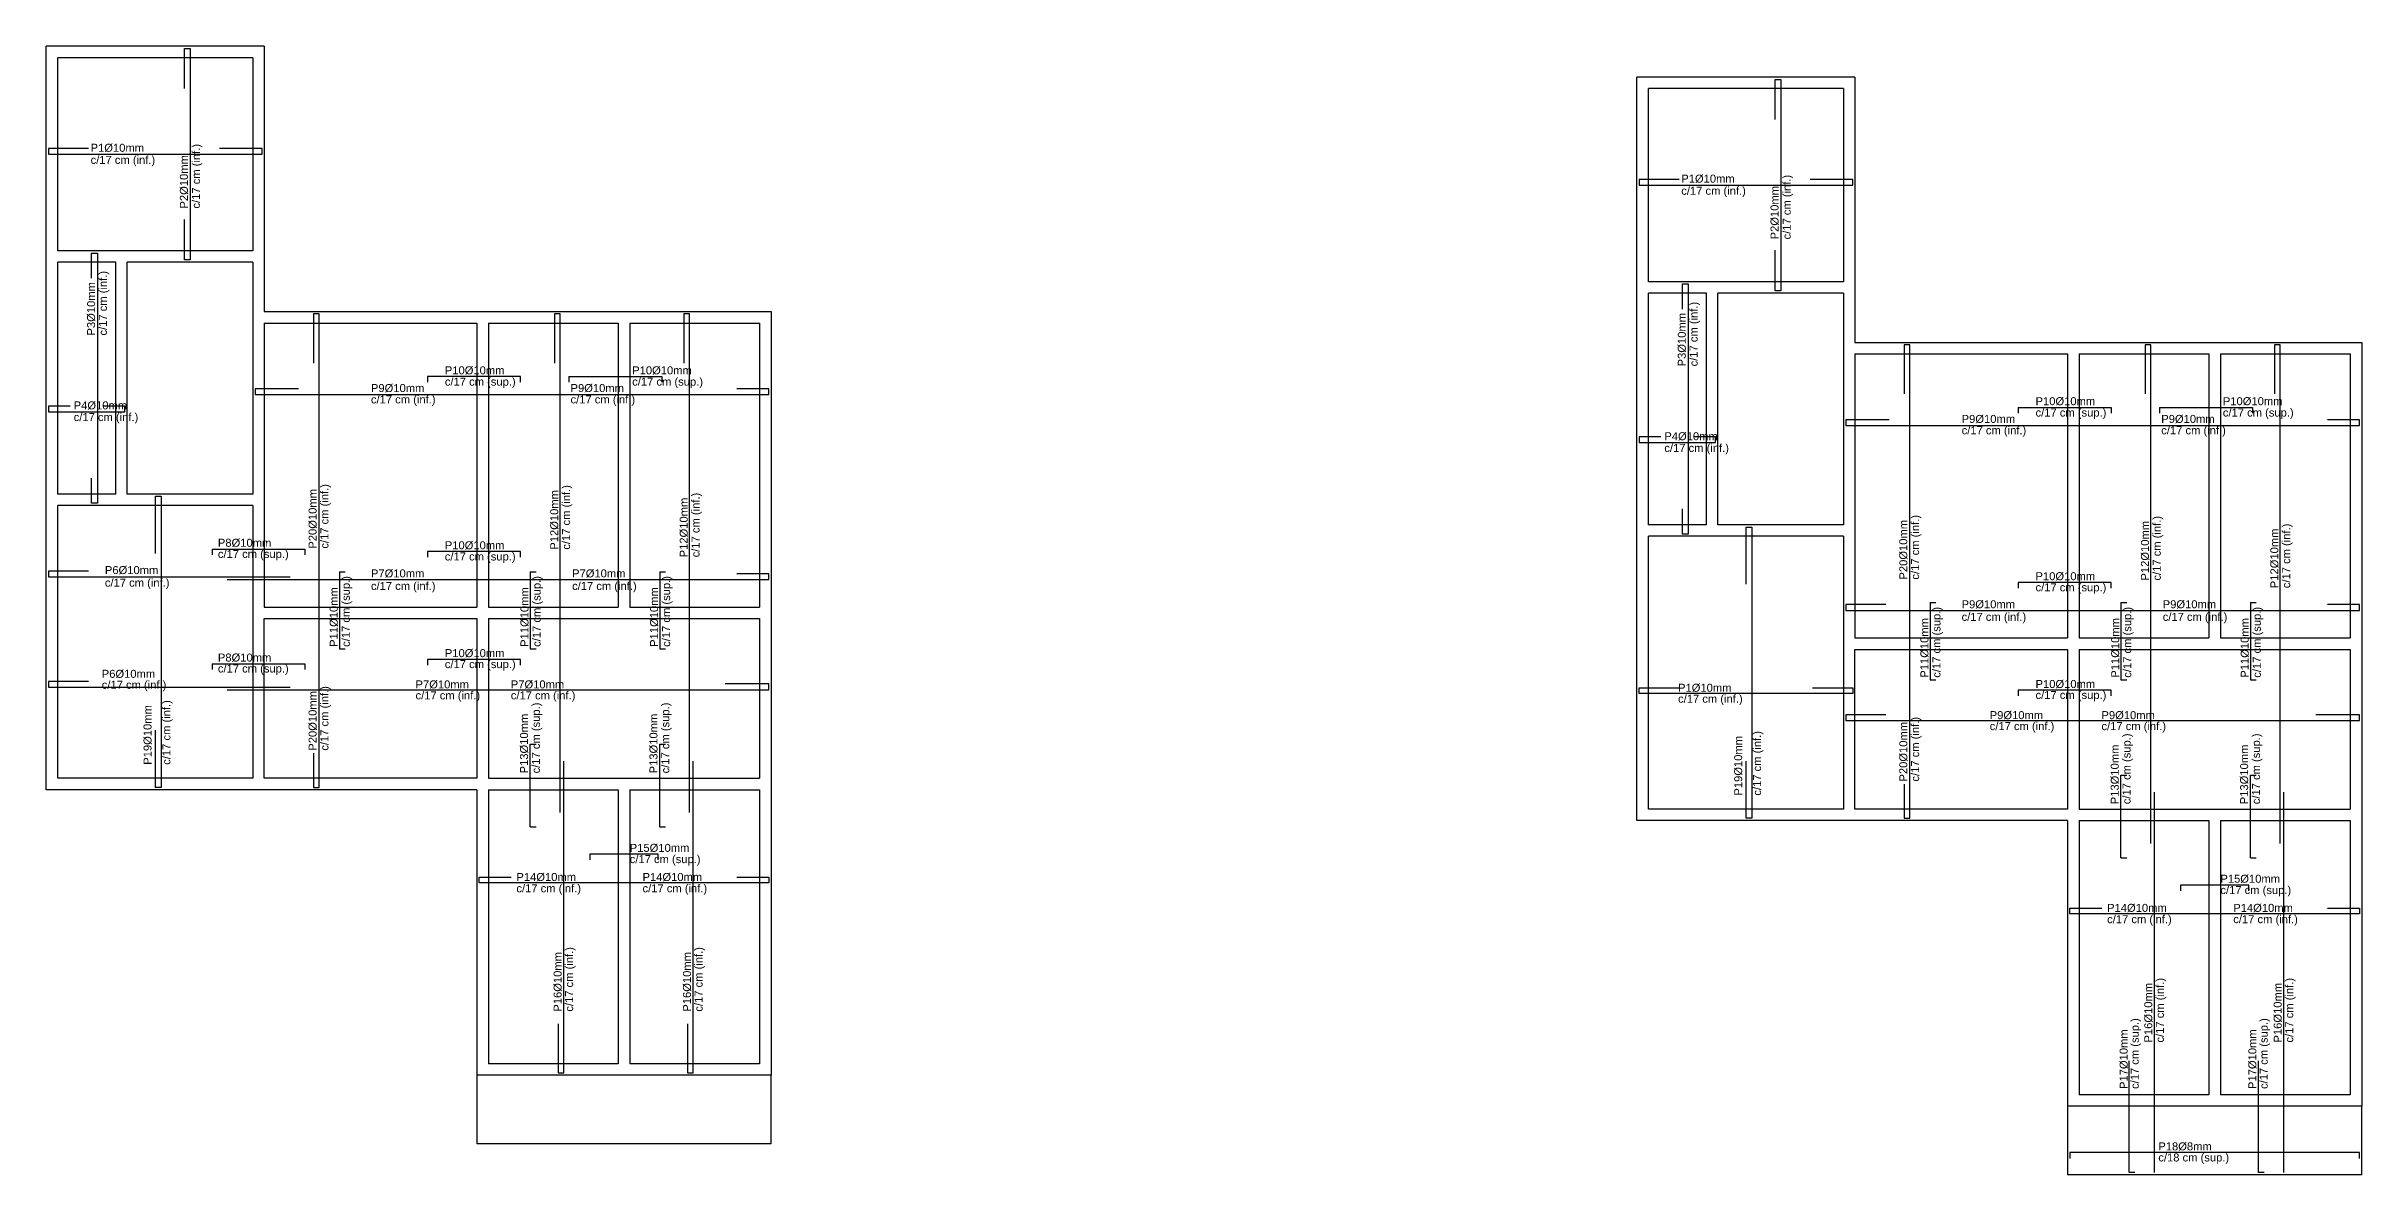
# Model space of a CAD drawing. Extents: x 238.8 to 307.7, y 49.9 to 71.2.
# Drawn here: x 238.77 to 279.28, y 51.45 to 71.19 of the extents above; entities that cross this region are included whole.
import ezdxf

# ---------------------------------------------------------------- set-up
doc = ezdxf.new("R2010")
doc.units = 0
for name, color, linetype in [('Armadura', 4, 'CONTINUOUS'), ('TEXTO', 2, 'CONTINUOUS'), ('VIGAS', 5, 'CONTINUOUS')]:
    doc.layers.add(name, color=color, linetype=linetype)
doc.styles.get("Standard").update_dxf_attribs({"font": 'arial.ttf', "height": 0.18})

msp = doc.modelspace()

# ---------------------------------------------------------------- linework, layer by layer
at = {"layer": 'Armadura'}
for p, q in [((247.912, 65.415), (249.537, 65.415)), ((247.912, 65.415), (247.912, 65.315)), ((249.537, 65.415), (249.537, 65.315)), ((273.271, 64.874), (274.896, 64.874)), ((273.271, 64.874), (273.271, 64.774)), ((274.896, 64.874), (274.896, 64.774)), ((275.743, 64.874), (277.368, 64.874)), ((275.743, 64.874), (275.743, 64.774)), ((277.368, 64.874), (277.368, 64.774)), ((241.671, 62.397), (243.296, 62.397)), ((241.671, 62.397), (241.671, 62.297)), ((243.296, 62.397), (243.296, 62.297)), ((243.9, 62), (244, 62)), ((247.238, 62), (247.338, 62)), ((249.503, 62), (249.603, 62)), ((271.731, 61.46), (271.831, 61.46)), ((275.069, 61.46), (275.169, 61.46)), ((277.334, 61.46), (277.434, 61.46)), ((241.671, 60.39), (243.296, 60.39)), ((241.671, 60.39), (241.671, 60.29)), ((243.296, 60.39), (243.296, 60.29)), ((243.9, 60.65), (244, 60.65)), ((247.238, 60.65), (247.338, 60.65)), ((249.503, 60.65), (249.603, 60.65)), ((271.731, 60.11), (271.831, 60.11)), ((275.069, 60.11), (275.169, 60.11)), ((277.334, 60.11), (277.434, 60.11)), ((247.238, 57.537), (247.238, 58.983)), ((247.238, 58.983), (247.338, 58.983)), ((249.503, 57.537), (249.503, 58.983)), ((249.503, 58.983), (249.603, 58.983)), ((275.069, 56.997), (275.069, 58.443)), ((275.069, 58.443), (275.169, 58.443)), ((277.334, 56.997), (277.334, 58.443)), ((277.334, 58.443), (277.434, 58.443)), ((247.238, 57.537), (247.338, 57.537)), ((249.503, 57.537), (249.603, 57.537)), ((275.069, 56.997), (275.169, 56.997)), ((277.334, 56.997), (277.434, 56.997)), ((247.723, 54.091), (247.723, 53.231)), ((249.988, 54.091), (249.988, 53.231)), ((247.723, 53.231), (247.823, 53.231)), ((249.988, 53.231), (250.088, 53.231))]:
    msp.add_line(p, q, dxfattribs=at)
for points in [[(241.188, 70.453), (241.188, 71.153), (241.288, 71.153), (241.288, 67.455), (241.188, 67.455), (241.188, 68.165)], [(269.019, 69.913), (269.019, 70.613), (269.119, 70.613), (269.119, 66.915), (269.019, 66.915), (269.019, 67.625)], [(239.51, 69.404), (238.81, 69.404), (238.81, 69.304), (242.548, 69.304), (242.548, 69.404), (241.798, 69.404)], [(267.341, 68.864), (266.641, 68.864), (266.641, 68.764), (270.379, 68.764), (270.379, 68.864), (269.629, 68.864)], [(239.563, 67.135), (239.563, 67.375), (239.563, 67.575), (239.663, 67.575), (239.663, 63.2), (239.563, 63.2), (239.563, 63.4), (239.563, 63.64)], [(267.395, 66.595), (267.395, 66.835), (267.395, 67.035), (267.495, 67.035), (267.495, 62.66), (267.395, 62.66), (267.395, 62.86), (267.395, 63.1)], [(243.444, 58.826), (243.444, 58.226), (243.544, 58.226), (243.544, 66.512), (243.444, 66.512), (243.444, 65.652)], [(247.759, 57.786), (247.759, 66.512), (247.659, 66.512), (247.659, 65.652)], [(250.024, 57.786), (250.024, 66.512), (249.924, 66.512), (249.924, 65.652)], [(271.276, 58.286), (271.276, 57.686), (271.376, 57.686), (271.376, 65.972), (271.276, 65.972), (271.276, 65.112)], [(275.59, 57.246), (275.59, 65.972), (275.49, 65.972), (275.49, 65.112)], [(277.855, 57.246), (277.855, 65.972), (277.755, 65.972), (277.755, 65.112)], [(247.064, 65.315), (247.064, 65.415), (245.439, 65.415), (245.439, 65.315)], [(239.19, 64.899), (238.97, 64.899), (238.81, 64.899), (238.81, 64.799), (240.144, 64.799), (240.144, 64.899), (239.984, 64.899), (239.764, 64.899)], [(243.184, 65.2), (242.424, 65.2), (242.424, 65.1), (251.41, 65.1), (251.41, 65.2), (250.85, 65.2)], [(271.015, 64.66), (270.255, 64.66), (270.255, 64.56), (279.241, 64.56), (279.241, 64.66), (278.681, 64.66)], [(267.021, 64.359), (266.801, 64.359), (266.641, 64.359), (266.641, 64.259), (267.975, 64.259), (267.975, 64.359), (267.815, 64.359), (267.595, 64.359)], [(240.679, 62.32), (240.679, 63.32), (240.779, 63.32), (240.779, 58.226), (240.679, 58.226), (240.679, 59.226)], [(268.51, 61.78), (268.51, 62.78), (268.61, 62.78), (268.61, 57.686), (268.51, 57.686), (268.51, 58.686)], [(239.51, 62.009), (238.81, 62.009), (238.81, 61.909), (243.034, 61.909)], [(243.9, 62), (243.9, 60.65)], [(247.064, 62.253), (247.064, 62.353), (245.439, 62.353), (245.439, 62.253)], [(247.238, 62), (247.238, 60.65)], [(249.503, 62), (249.503, 60.65)], [(241.934, 61.864), (251.41, 61.864), (251.41, 61.964), (250.85, 61.964)], [(274.895, 61.713), (274.895, 61.813), (273.27, 61.813), (273.27, 61.713)], [(270.955, 61.424), (270.255, 61.424), (270.255, 61.324), (279.241, 61.324), (279.241, 61.424), (278.681, 61.424)], [(271.731, 61.46), (271.731, 60.11)], [(275.069, 61.46), (275.069, 60.11)], [(277.334, 61.46), (277.334, 60.11)], [(247.064, 60.366), (247.064, 60.466), (245.439, 60.466), (245.439, 60.366)], [(239.51, 60.08), (238.81, 60.08), (238.81, 59.98), (243.034, 59.98)], [(241.934, 59.936), (251.41, 59.936), (251.41, 60.036), (250.65, 60.036)], [(269.675, 59.968), (270.375, 59.968), (270.375, 59.868), (266.641, 59.868), (266.641, 59.968), (267.341, 59.968)], [(274.896, 59.826), (274.896, 59.926), (273.271, 59.926), (273.271, 59.826)], [(270.955, 59.496), (270.255, 59.496), (270.255, 59.396), (279.241, 59.396), (279.241, 59.496), (278.481, 59.496)], [(247.823, 53.231), (247.823, 58.686)], [(250.088, 53.231), (250.088, 58.686)], [(275.654, 51.49), (275.654, 58.146)], [(277.919, 51.49), (277.919, 58.146)], [(249.477, 56.959), (249.477, 57.059), (248.277, 57.059), (248.277, 56.959)], [(250.85, 56.655), (251.41, 56.655), (251.41, 56.555), (246.344, 56.555), (246.344, 56.655), (246.904, 56.655)], [(277.308, 56.419), (277.308, 56.519), (276.108, 56.519), (276.108, 56.419)], [(278.681, 56.115), (279.241, 56.115), (279.241, 56.015), (274.176, 56.015), (274.176, 56.115), (274.736, 56.115)], [(275.31, 51.49), (275.21, 51.49), (275.21, 52.89), (275.21, 53.445)], [(277.575, 51.49), (277.475, 51.49), (277.475, 52.89), (277.475, 53.445)], [(279.241, 51.736), (279.241, 51.836), (274.176, 51.836), (274.176, 51.736)]]:
    msp.add_lwpolyline(points, dxfattribs=at)
at = {"layer": 'VIGAS', "linetype": 'Continuous', "ltscale": 0.1}
for p, q in [((242.584, 71.193), (238.77, 71.193)), ((242.384, 70.993), (238.97, 70.993)), ((238.97, 67.615), (238.97, 70.993)), ((242.384, 70.993), (242.384, 67.615)), ((242.584, 71.193), (242.584, 66.552)), ((270.415, 70.653), (266.601, 70.653)), ((270.415, 70.653), (270.415, 66.012)), ((270.215, 70.453), (266.801, 70.453)), ((266.801, 67.075), (266.801, 70.453)), ((270.215, 70.453), (270.215, 67.075)), ((238.97, 63.36), (238.97, 67.415)), ((242.384, 67.415), (242.384, 63.36)), ((266.801, 62.82), (266.801, 66.875)), ((270.215, 66.875), (270.215, 62.82)), ((242.584, 66.552), (246.304, 66.552)), ((246.304, 66.552), (251.45, 66.552)), ((251.45, 66.552), (251.45, 58.386)), ((242.584, 66.352), (242.584, 61.381)), ((242.584, 66.352), (246.304, 66.352)), ((246.304, 66.352), (246.304, 61.381)), ((246.504, 66.352), (246.504, 61.381)), ((248.777, 66.352), (248.777, 61.381)), ((248.977, 66.352), (248.977, 61.381)), ((251.25, 66.352), (251.25, 61.381)), ((270.415, 66.012), (274.136, 66.012)), ((270.415, 65.812), (270.415, 60.841)), ((270.415, 65.812), (274.136, 65.812)), ((274.136, 66.012), (279.281, 66.012)), ((274.136, 65.812), (274.136, 60.841)), ((274.336, 65.812), (274.336, 60.841)), ((276.608, 65.812), (276.608, 60.841)), ((276.808, 65.812), (276.808, 60.841)), ((279.081, 65.812), (279.081, 60.841)), ((279.281, 66.012), (279.281, 57.846)), ((246.504, 64.74), (246.504, 61.381)), ((274.336, 64.199), (274.336, 60.841)), ((242.584, 61.381), (246.304, 61.381)), ((242.584, 61.181), (246.304, 61.181)), ((246.504, 61.381), (248.777, 61.381)), ((246.504, 61.181), (246.504, 58.386)), ((246.504, 61.181), (251.25, 61.181)), ((248.977, 61.381), (251.25, 61.381)), ((251.25, 61.181), (251.25, 58.386)), ((270.415, 60.841), (274.136, 60.841)), ((274.336, 60.841), (276.608, 60.841)), ((276.808, 60.841), (279.081, 60.841)), ((270.415, 60.641), (274.136, 60.641)), ((274.336, 60.641), (274.336, 57.846)), ((274.336, 60.641), (279.081, 60.641)), ((279.081, 60.641), (279.081, 57.846)), ((246.504, 58.386), (251.25, 58.386)), ((251.45, 58.386), (251.45, 53.191)), ((246.504, 58.186), (246.504, 53.391)), ((248.777, 58.186), (248.777, 53.391)), ((248.977, 58.186), (248.977, 53.391)), ((251.25, 58.186), (251.25, 53.391)), ((274.336, 57.846), (279.081, 57.846)), ((274.336, 57.646), (274.336, 52.85)), ((276.608, 57.646), (276.608, 52.85)), ((276.808, 57.646), (276.808, 52.85)), ((279.081, 57.646), (279.081, 52.85)), ((279.281, 57.846), (279.281, 52.65))]:
    msp.add_line(p, q, dxfattribs=at)
at = {"layer": 'VIGAS', "linetype": 'Continuous'}
for p, q in [((242.384, 67.615), (238.97, 67.615)), ((239.984, 67.415), (238.97, 67.415)), ((239.984, 63.36), (239.984, 67.415)), ((240.184, 63.36), (240.184, 67.415)), ((242.384, 67.415), (240.184, 67.415)), ((270.215, 67.075), (266.801, 67.075)), ((267.815, 66.875), (266.801, 66.875)), ((267.815, 62.82), (267.815, 66.875)), ((268.015, 62.82), (268.015, 66.875)), ((270.215, 66.875), (268.015, 66.875)), ((239.984, 63.36), (238.97, 63.36)), ((242.384, 63.36), (240.184, 63.36)), ((242.384, 63.16), (238.97, 63.16)), ((267.815, 62.82), (266.801, 62.82)), ((270.215, 62.82), (268.015, 62.82)), ((270.215, 62.62), (266.801, 62.62))]:
    msp.add_line(p, q, dxfattribs=at)
at = {"layer": 'VIGAS', "linetype": 'Continuous', "ltscale": 0.1}
for points in [[(246.304, 58.186), (238.77, 58.186), (238.77, 71.193)], [(274.136, 57.646), (266.601, 57.646), (266.601, 70.653)], [(246.504, 66.352), (248.777, 66.352)], [(248.977, 66.352), (251.25, 66.352)], [(274.336, 65.812), (276.608, 65.812)], [(276.808, 65.812), (279.081, 65.812)], [(242.384, 63.16), (242.384, 58.386), (238.97, 58.386), (238.97, 63.16)], [(270.215, 62.62), (270.215, 57.846), (266.801, 57.846), (266.801, 62.62)], [(246.304, 58.386), (242.584, 58.386), (242.584, 61.181)], [(246.304, 61.181), (246.304, 58.386)], [(274.136, 57.846), (270.415, 57.846), (270.415, 60.641)], [(274.136, 60.641), (274.136, 57.846)], [(246.304, 58.186), (246.304, 53.191)], [(246.504, 58.186), (248.777, 58.186)], [(248.977, 58.186), (251.25, 58.186)], [(274.136, 57.646), (274.136, 52.65)], [(274.336, 57.646), (276.608, 57.646)], [(276.808, 57.646), (279.081, 57.646)], [(251.45, 53.191), (246.304, 53.191)], [(248.777, 53.391), (246.504, 53.391)], [(251.25, 53.391), (248.977, 53.391)], [(276.608, 52.85), (274.336, 52.85)], [(279.081, 52.85), (276.808, 52.85)], [(279.281, 52.65), (274.136, 52.65)], [(251.45, 51.991), (246.304, 51.991)], [(279.281, 51.45), (274.136, 51.45)]]:
    msp.add_lwpolyline(points, dxfattribs=at)
at = {"layer": 'VIGAS'}
for points in [[(246.304, 53.191), (246.304, 51.991)], [(251.45, 51.991), (251.45, 53.191)], [(274.136, 52.65), (274.136, 51.45)], [(279.281, 51.45), (279.281, 52.65)]]:
    msp.add_lwpolyline(points, dxfattribs=at)

# ---------------------------------------------------------------- texts
at = {"layer": 'TEXTO'}
for s, p in [('c/17 cm (inf.)', (239.545, 69.136)), ('P1%%c10mm', (239.545, 69.348)), ('P1%%c10mm', (267.376, 68.808)), ('c/17 cm (inf.)', (267.376, 68.596)), ('P9%%c10mm', (244.45, 65.144)), ('c/17 cm (sup.)', (245.743, 65.256)), ('P10%%c10mm', (245.743, 65.454)), ('P9%%c10mm', (247.942, 65.144)), ('c/17 cm (sup.)', (249.021, 65.256)), ('P10%%c10mm', (249.021, 65.454)), ('P4%%c10mm', (239.249, 64.841)), ('c/17 cm (inf.)', (244.45, 64.945)), ('c/17 cm (inf.)', (247.942, 64.945)), ('c/17 cm (sup.)', (273.575, 64.715)), ('P10%%c10mm', (273.575, 64.914)), ('c/17 cm (sup.)', (276.852, 64.715)), ('P10%%c10mm', (276.852, 64.914)), ('c/17 cm (inf.)', (239.249, 64.636)), ('P4%%c10mm', (267.08, 64.301)), ('c/17 cm (inf.)', (272.282, 64.405)), ('P9%%c10mm', (272.282, 64.604)), ('c/17 cm (inf.)', (275.774, 64.405)), ('P9%%c10mm', (275.774, 64.604)), ('c/17 cm (inf.)', (267.08, 64.096)), ('c/17 cm (sup.)', (241.772, 62.241)), ('P8%%c10mm', (241.772, 62.437)), ('P10%%c10mm', (245.742, 62.393)), ('P6%%c10mm', (239.795, 61.959)), ('P7%%c10mm', (244.45, 61.901)), ('c/17 cm (sup.)', (245.742, 62.197)), ('P7%%c10mm', (247.969, 61.901)), ('P10%%c10mm', (273.574, 61.852)), ('c/17 cm (inf.)', (239.795, 61.739)), ('c/17 cm (inf.)', (244.45, 61.681)), ('c/17 cm (inf.)', (247.969, 61.681)), ('c/17 cm (sup.)', (273.574, 61.657)), ('c/17 cm (inf.)', (272.281, 61.141)), ('P9%%c10mm', (272.281, 61.361)), ('c/17 cm (inf.)', (275.8, 61.141)), ('P9%%c10mm', (275.8, 61.361)), ('c/17 cm (sup.)', (241.772, 60.237)), ('P8%%c10mm', (241.772, 60.429)), ('c/17 cm (sup.)', (245.743, 60.314)), ('P10%%c10mm', (245.743, 60.506)), ('c/17 cm (inf.)', (239.74, 59.952)), ('P6%%c10mm', (239.74, 60.144)), ('P7%%c10mm', (245.23, 59.959)), ('P7%%c10mm', (246.897, 59.959)), ('P1%%c10mm', (267.32, 59.9)), ('P10%%c10mm', (273.575, 59.966)), ('c/17 cm (inf.)', (245.23, 59.767)), ('c/17 cm (inf.)', (246.897, 59.767)), ('c/17 cm (inf.)', (267.32, 59.708)), ('P9%%c10mm', (272.773, 59.421)), ('c/17 cm (sup.)', (273.575, 59.774)), ('P9%%c10mm', (274.728, 59.421)), ('c/17 cm (inf.)', (272.773, 59.229)), ('c/17 cm (inf.)', (274.728, 59.229)), ('P15%%c10mm', (248.978, 57.099)), ('P14%%c10mm', (246.995, 56.589)), ('c/17 cm (sup.)', (248.978, 56.902)), ('P14%%c10mm', (249.202, 56.589)), ('c/17 cm (inf.)', (246.995, 56.391)), ('c/17 cm (inf.)', (249.202, 56.391)), ('c/17 cm (sup.)', (276.809, 56.361)), ('P15%%c10mm', (276.809, 56.559)), ('c/17 cm (inf.)', (274.827, 55.851)), ('P14%%c10mm', (274.827, 56.049)), ('c/17 cm (inf.)', (277.034, 55.851)), ('P14%%c10mm', (277.034, 56.049)), ('P18%%c8mm', (275.723, 51.876)), ('c/18 cm (sup.)', (275.723, 51.682))]:
    msp.add_text(s, height=0.14, dxfattribs=at).set_placement(p)
for s, p in [('P2%%c10mm', (241.247, 68.355)), ('c/17 cm (inf.)', (241.459, 68.355)), ('c/17 cm (inf.)', (269.291, 67.815)), ('P2%%c10mm', (269.078, 67.815)), ('c/17 cm (inf.)', (239.83, 66.133)), ('P3%%c10mm', (239.623, 66.133)), ('P3%%c10mm', (267.455, 65.593)), ('c/17 cm (inf.)', (267.662, 65.593)), ('P20%%c10mm', (243.499, 62.404)), ('c/17 cm (inf.)', (243.706, 62.404)), ('P12%%c10mm', (247.727, 62.386)), ('c/17 cm (inf.)', (247.934, 62.386)), ('P12%%c10mm', (249.992, 62.252)), ('c/17 cm (inf.)', (250.199, 62.252)), ('P20%%c10mm', (271.331, 61.863)), ('c/17 cm (inf.)', (271.537, 61.863)), ('P12%%c10mm', (275.559, 61.846)), ('c/17 cm (inf.)', (275.766, 61.846)), ('c/17 cm (inf.)', (278.03, 61.712)), ('P12%%c10mm', (277.823, 61.712)), ('P11%%c10mm', (243.868, 60.686)), ('c/17 cm (sup.)', (244.08, 60.686)), ('P11%%c10mm', (247.206, 60.686)), ('c/17 cm (sup.)', (247.418, 60.686)), ('P11%%c10mm', (249.473, 60.686)), ('c/17 cm (sup.)', (249.685, 60.686)), ('P11%%c10mm', (271.7, 60.146)), ('c/17 cm (sup.)', (271.911, 60.146)), ('P11%%c10mm', (275.038, 60.146)), ('c/17 cm (sup.)', (275.249, 60.146)), ('P11%%c10mm', (277.304, 60.146)), ('c/17 cm (sup.)', (277.516, 60.146)), ('c/17 cm (inf.)', (243.706, 58.869)), ('P19%%c10mm', (240.611, 58.623)), ('c/17 cm (inf.)', (240.941, 58.623)), ('P20%%c10mm', (243.499, 58.869)), ('c/17 cm (sup.)', (247.406, 58.472)), ('c/17 cm (sup.)', (249.67, 58.472)), ('P13%%c10mm', (247.198, 58.472)), ('P13%%c10mm', (249.463, 58.472)), ('c/17 cm (inf.)', (268.772, 58.083)), ('P20%%c10mm', (271.331, 58.329)), ('c/17 cm (inf.)', (271.538, 58.329)), ('c/17 cm (sup.)', (275.237, 57.932)), ('c/17 cm (sup.)', (277.502, 57.932)), ('P19%%c10mm', (268.442, 58.083)), ('P13%%c10mm', (275.03, 57.932)), ('P13%%c10mm', (277.294, 57.932)), ('P16%%c10mm', (247.786, 54.303)), ('c/17 cm (inf.)', (247.988, 54.303)), ('P16%%c10mm', (250.049, 54.303)), ('c/17 cm (inf.)', (250.252, 54.303)), ('P16%%c10mm', (275.617, 53.763)), ('c/17 cm (inf.)', (275.82, 53.763)), ('P16%%c10mm', (277.881, 53.763)), ('c/17 cm (inf.)', (278.083, 53.763)), ('P17%%c10mm', (275.186, 52.95)), ('c/17 cm (sup.)', (275.38, 52.95)), ('P17%%c10mm', (277.438, 52.95)), ('c/17 cm (sup.)', (277.636, 52.95))]:
    msp.add_text(s, height=0.14, rotation=90, dxfattribs=at).set_placement(p)

doc.saveas('drawing.dxf')
